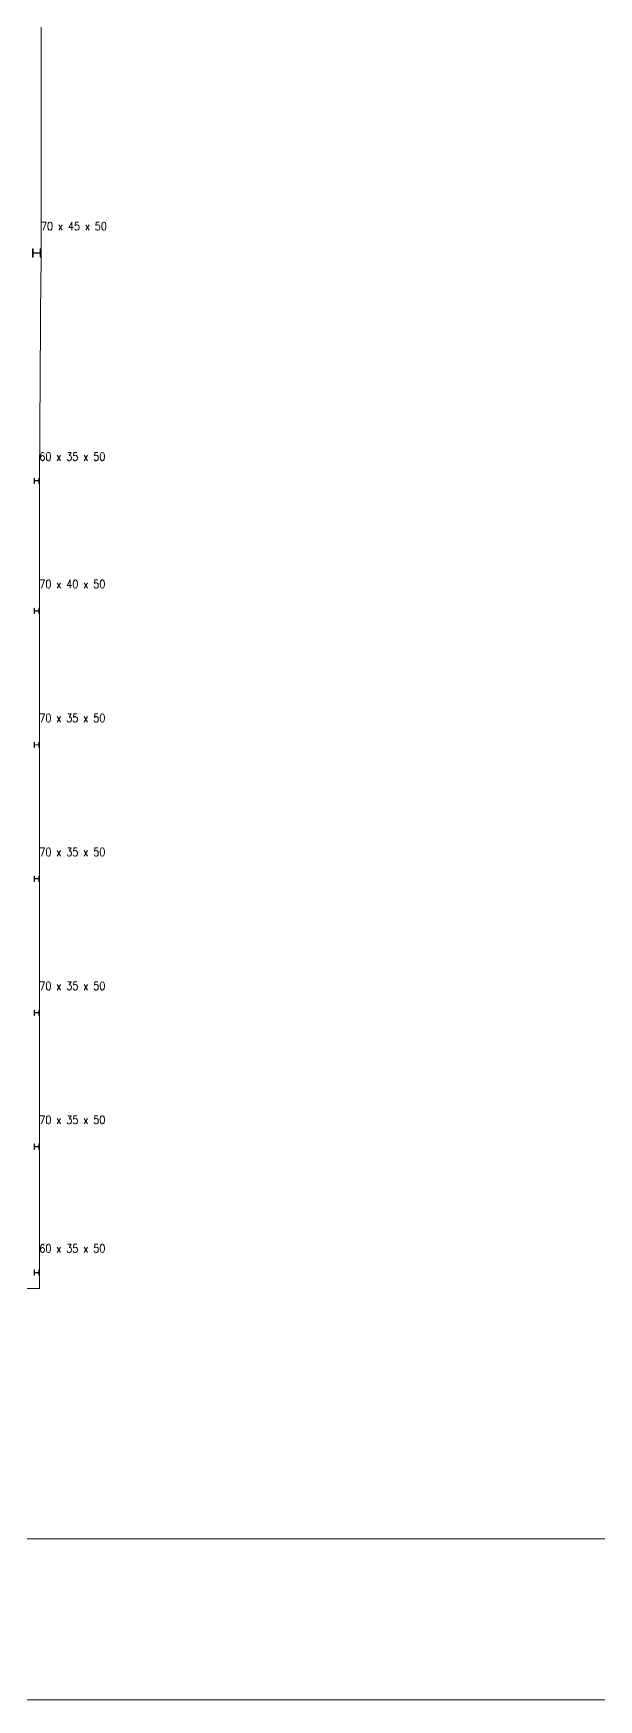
# Model space of a CAD drawing. Header units: millimetres. Extents: x -252 to 259, y -4 to 137.
# Drawn here: x -211.44 to -200.89, y 77.4 to 108.5 of the extents above; entities that cross this region are included whole.
import ezdxf
from ezdxf.enums import TextEntityAlignment as Align

# ---------------------------------------------------------------- set-up
doc = ezdxf.new("R2010")
doc.units = ezdxf.units.MM
for name, color, linetype, lineweight in [('PILAR_MET', 4, 'Continuous', 9), ('RECUAD_LIMITES', 2, 'Continuous', 0), ('RECUAD_MARCO', 1, 'Continuous', 20), ('VIG_CONTORNO', 5, 'Continuous', 9), ('ZAP_CONTORNO', 6, 'Continuous', 9), ('ZAP_DIMENSION', 7, 'Continuous', 9)]:
    doc.layers.add(name, color=color, linetype=linetype, lineweight=lineweight)
doc.styles.add('CYPETXT', font='romans__.ttf', dxfattribs={"height": 0.2})

msp = doc.modelspace()

# ---------------------------------------------------------------- linework, layer by layer
at = {"layer": 'PILAR_MET'}
for points in [[(-211.3, 104.317), (-211.3, 104.477), (-211.313, 104.477), (-211.313, 104.401), (-211.447, 104.401), (-211.447, 104.477), (-211.46, 104.477), (-211.46, 104.317), (-211.447, 104.317), (-211.447, 104.393), (-211.313, 104.393), (-211.313, 104.317), (-211.3, 104.317)], [(-211.33, 100.097), (-211.33, 100.197), (-211.34, 100.197), (-211.34, 100.15), (-211.42, 100.15), (-211.42, 100.197), (-211.43, 100.197), (-211.43, 100.097), (-211.42, 100.097), (-211.42, 100.144), (-211.34, 100.144), (-211.34, 100.097), (-211.33, 100.097)], [(-211.33, 97.667), (-211.33, 97.767), (-211.34, 97.767), (-211.34, 97.72), (-211.42, 97.72), (-211.42, 97.767), (-211.43, 97.767), (-211.43, 97.667), (-211.42, 97.667), (-211.42, 97.714), (-211.34, 97.714), (-211.34, 97.667), (-211.33, 97.667)], [(-211.33, 95.167), (-211.33, 95.267), (-211.34, 95.267), (-211.34, 95.22), (-211.42, 95.22), (-211.42, 95.267), (-211.43, 95.267), (-211.43, 95.167), (-211.42, 95.167), (-211.42, 95.214), (-211.34, 95.214), (-211.34, 95.167), (-211.33, 95.167)], [(-211.33, 92.667), (-211.33, 92.767), (-211.34, 92.767), (-211.34, 92.72), (-211.42, 92.72), (-211.42, 92.767), (-211.43, 92.767), (-211.43, 92.667), (-211.42, 92.667), (-211.42, 92.714), (-211.34, 92.714), (-211.34, 92.667), (-211.33, 92.667)], [(-211.33, 90.167), (-211.33, 90.267), (-211.34, 90.267), (-211.34, 90.22), (-211.42, 90.22), (-211.42, 90.267), (-211.43, 90.267), (-211.43, 90.167), (-211.42, 90.167), (-211.42, 90.214), (-211.34, 90.214), (-211.34, 90.167), (-211.33, 90.167)], [(-211.33, 87.667), (-211.33, 87.767), (-211.34, 87.767), (-211.34, 87.72), (-211.42, 87.72), (-211.42, 87.767), (-211.43, 87.767), (-211.43, 87.667), (-211.42, 87.667), (-211.42, 87.714), (-211.34, 87.714), (-211.34, 87.667), (-211.33, 87.667)], [(-211.33, 85.317), (-211.33, 85.417), (-211.34, 85.417), (-211.34, 85.37), (-211.42, 85.37), (-211.42, 85.417), (-211.43, 85.417), (-211.43, 85.317), (-211.42, 85.317), (-211.42, 85.364), (-211.34, 85.364), (-211.34, 85.317), (-211.33, 85.317)]]:
    msp.add_lwpolyline(points, close=True, dxfattribs=at)
at = {"layer": 'RECUAD_LIMITES'}
msp.add_lwpolyline([(-251.203, 77.395), (-167.203, 77.395), (-167.203, 136.795), (-251.203, 136.795), (-251.203, 77.395)], close=True, dxfattribs=at)
at = {"layer": 'RECUAD_MARCO'}
msp.add_lwpolyline([(-248.203, 80.395), (-170.203, 80.395), (-170.203, 133.795), (-248.203, 133.795), (-248.203, 80.395)], close=True, dxfattribs=at)
at = {"layer": 'VIG_CONTORNO'}
for p, q in [((-211.3, 104.747), (-211.3, 108.297)), ((-211.33, 100.147), (-211.302, 104.047)), ((-211.33, 98.067), (-211.33, 99.847)), ((-211.33, 95.567), (-211.33, 97.367)), ((-211.33, 93.067), (-211.33, 94.867)), ((-211.33, 90.567), (-211.33, 92.367)), ((-211.33, 88.067), (-211.33, 89.867)), ((-211.33, 85.667), (-211.33, 87.367))]:
    msp.add_line(p, q, dxfattribs=at)
at = {"layer": 'ZAP_CONTORNO'}
for p, q in [((-211.302, 104.047), (-211.3, 104.047)), ((-211.33, 99.847), (-211.33, 100.147))]:
    msp.add_line(p, q, dxfattribs=at)
for points in [[(-211.3, 108.297), (-211.3, 108.647), (-211.3, 108.997)], [(-211.3, 104.047), (-211.3, 104.397), (-211.3, 104.747)], [(-211.33, 97.367), (-211.33, 97.717), (-211.33, 98.067)], [(-211.33, 94.867), (-211.33, 95.217), (-211.33, 95.567)], [(-211.33, 92.367), (-211.33, 92.717), (-211.33, 93.067)], [(-211.33, 89.867), (-211.33, 90.217), (-211.33, 90.567)], [(-211.33, 87.367), (-211.33, 87.717), (-211.33, 88.067)], [(-211.33, 85.067), (-211.33, 85.367), (-211.33, 85.667)], [(-211.68, 85.167), (-211.68, 85.067), (-211.33, 85.067)]]:
    msp.add_lwpolyline(points, dxfattribs=at)

# ---------------------------------------------------------------- texts
at = {"layer": 'ZAP_DIMENSION', "style": 'CYPETXT', "width": 0.698808}
for s, p, p2 in [('70 x 45 x 50', (-211.3, 104.821), (-210.071, 104.821)), ('60 x 35 x 50', (-211.33, 100.521), (-210.101, 100.521)), ('70 x 40 x 50', (-211.33, 98.141), (-210.101, 98.141)), ('70 x 35 x 50', (-211.33, 95.641), (-210.101, 95.641)), ('70 x 35 x 50', (-211.33, 93.141), (-210.101, 93.141)), ('70 x 35 x 50', (-211.33, 90.641), (-210.101, 90.641)), ('70 x 35 x 50', (-211.33, 88.141), (-210.101, 88.141)), ('60 x 35 x 50', (-211.33, 85.741), (-210.101, 85.741))]:
    msp.add_text(s, height=0.15333, dxfattribs=at).set_placement(p, p2, align=Align.FIT)

doc.saveas('drawing.dxf')
